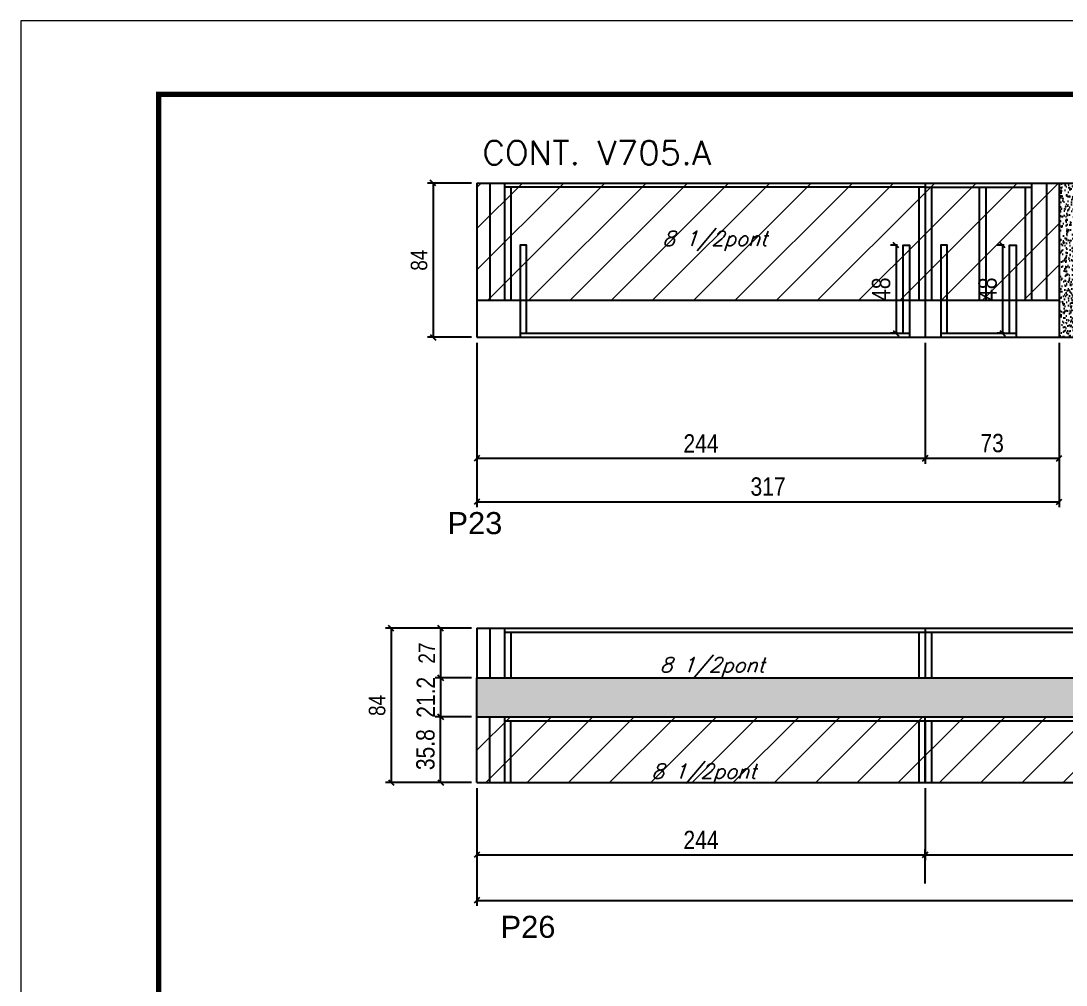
# Model space of a CAD drawing. Extents: x -20960 to -5926, y -2106 to 21915.
# Drawn here: x -10608 to -10040, y 17945 to 18470 of the extents above; entities that cross this region are included whole.
import ezdxf

# ---------------------------------------------------------------- set-up
doc = ezdxf.new("R2010")
doc.units = 0
doc.linetypes.add('DASHED', pattern=[0.75, 0.5, -0.25])
for name, color, linetype in [('5', 5, 'Continuous'), ('COTA', 241, 'Continuous'), ('Painéis', 200, 'Continuous'), ('SARR_2.2x7', 40, 'Continuous'), ('SARR_3.5x7', 81, 'Continuous'), ('texto', 7, 'Continuous')]:
    doc.layers.add(name, color=color, linetype=linetype)
for name, color, linetype, lineweight in [('Folhas', 255, 'Continuous', 9), ('Hachura', 251, 'Continuous', 9), ('SARRAFO DE PRESSAO', 251, 'DASHED', 9), ('Texto Seção', 7, 'Continuous', 15)]:
    doc.layers.add(name, color=color, linetype=linetype, lineweight=lineweight)
doc.styles.add('COTA TECNICA', font='techl___.ttf', dxfattribs={"height": 10})
doc.styles.add('COTA TECNICA-50', font='techl___.ttf', dxfattribs={"height": 9})
doc.styles.add('REGUA-120', font='ROMANS.shx', dxfattribs={"height": 15})
doc.styles.add('Romans', font='romans.shx')
doc.styles.get("Standard").update_dxf_attribs({"font": 'arial.ttf'})
doc.dimstyles.new('COTA PAINEL-50', dxfattribs={"dimtxt": 9, "dimasz": 3, "dimexe": 3, "dimexo": 3, "dimgap": 3, "dimtad": 1, "dimdec": 1, "dimzin": 12, "dimdsep": 46, "dimtxsty": 'COTA TECNICA-50', "dimblk1": 'OBLIQUE', "dimblk2": 'OBLIQUE', "dimsah": 1, "dimcen": 0.9, "dimclrd": 4, "dimclre": 4, "dimclrt": 240, "dimadec": 1, "dimazin": 3, "dimtfac": 1, "dimtdec": 1, "dimtmove": 0, "dimatfit": 3, "dimfxl": 1, "dimtolj": 1, "dimtzin": 12, "dimarcsym": 0})
doc.dimstyles.new('PAINEL', dxfattribs={"dimtxt": 10, "dimasz": 3, "dimexe": 3, "dimexo": 3, "dimgap": 3, "dimtad": 1, "dimdec": 1, "dimzin": 12, "dimdsep": 46, "dimtxsty": 'COTA TECNICA', "dimblk1": 'OBLIQUE', "dimblk2": 'OBLIQUE', "dimsah": 1, "dimcen": 0.9, "dimclrd": 4, "dimclre": 4, "dimclrt": 240, "dimadec": 1, "dimazin": 3, "dimtfac": 1, "dimtdec": 1, "dimtmove": 0, "dimatfit": 3, "dimfxl": 1, "dimtolj": 1, "dimtzin": 12, "dimarcsym": 0})
pattern_1 = [(45, (-150888.79, -14835.43), (-11.2253202, 11.2253202), [])]

# ---------------------------------------------------------------- blocks, each defined once
blk = doc.blocks.new('9999999999')
at = {"layer": 'Folhas'}
blk.add_lwpolyline([(98138.98, 34190.21), (99623.98, 34190.21), (99623.98, 35240.21), (98138.98, 35240.21)], close=True, dxfattribs=at)
at = {"layer": 'Folhas', "color": 30, "const_width": 3}
blk.add_lwpolyline([(98213.98, 34230.21), (99583.98, 34230.21), (99583.98, 35200.21), (98213.98, 35200.21)], close=True, dxfattribs=at)
blk = doc.blocks.new('_Oblique')
at = {"color": 0, "linetype": 'ByBlock', "lineweight": -2}
blk.add_line((-0.5, -0.5), (0.5, 0.5), dxfattribs=at)
blk = doc.blocks.new('*D361')
at = {"layer": 'COTA', "color": 4, "linetype": 'ByBlock', "lineweight": -2, "transparency": 16777216}
for p, q in [((-10360.27, 18294.36), (-10360.27, 18228.53)), ((-10116.27, 18294.36), (-10116.27, 18228.53)), ((-10360.27, 18231.53), (-10116.27, 18231.53))]:
    blk.add_line(p, q, dxfattribs=at)
at = {"layer": 'Defpoints', "color": 0, "linetype": 'ByBlock', "transparency": 16777216}
for p in [(-10360.27, 18297.36), (-10116.27, 18297.36), (-10116.27, 18231.53)]:
    blk.add_point(p, dxfattribs=at)
at = {"layer": 'COTA', "color": 4, "linetype": 'ByBlock', "lineweight": -2, "transparency": 16777216, "xscale": 3, "yscale": 3, "zscale": 3, "rotation": 180}
blk.add_blockref('_Oblique', (-10360.27, 18231.53), dxfattribs=at)
at = {"layer": 'COTA', "color": 4, "linetype": 'ByBlock', "lineweight": -2, "transparency": 16777216, "xscale": 3, "yscale": 3, "zscale": 3}
blk.add_blockref('_Oblique', (-10116.27, 18231.53), dxfattribs=at)
at = {"layer": 'COTA', "color": 240, "linetype": 'ByBlock', "transparency": 16777216, "insert": (-10238.27, 18239.61), "char_height": 10, "attachment_point": 5, "style": 'COTA TECNICA'}
blk.add_mtext('\\A1;244', dxfattribs=at)
blk = doc.blocks.new('*D362')
at = {"layer": 'COTA', "color": 4, "linetype": 'ByBlock', "lineweight": -2, "transparency": 16777216}
for p, q in [((-10116.27, 18294.36), (-10116.27, 18228.53)), ((-10043.27, 18294.36), (-10043.27, 18228.53)), ((-10116.27, 18231.53), (-10043.27, 18231.53))]:
    blk.add_line(p, q, dxfattribs=at)
at = {"layer": 'Defpoints', "color": 0, "linetype": 'ByBlock', "transparency": 16777216}
for p in [(-10116.27, 18297.36), (-10043.27, 18297.36), (-10043.27, 18231.53)]:
    blk.add_point(p, dxfattribs=at)
at = {"layer": 'COTA', "color": 4, "linetype": 'ByBlock', "lineweight": -2, "transparency": 16777216, "xscale": 3, "yscale": 3, "zscale": 3, "rotation": 180}
blk.add_blockref('_Oblique', (-10116.27, 18231.53), dxfattribs=at)
at = {"layer": 'COTA', "color": 4, "linetype": 'ByBlock', "lineweight": -2, "transparency": 16777216, "xscale": 3, "yscale": 3, "zscale": 3}
blk.add_blockref('_Oblique', (-10043.27, 18231.53), dxfattribs=at)
at = {"layer": 'COTA', "color": 240, "linetype": 'ByBlock', "transparency": 16777216, "insert": (-10079.77, 18239.75), "char_height": 10, "attachment_point": 5, "style": 'COTA TECNICA'}
blk.add_mtext('\\A1;73', dxfattribs=at)
blk = doc.blocks.new('*D368')
at = {"layer": 'COTA', "color": 4, "linetype": 'ByBlock', "lineweight": -2, "transparency": 16777216}
for p, q in [((-10043.27, 18294.36), (-10043.27, 18204.83)), ((-10360.27, 18229.36), (-10360.27, 18204.83)), ((-10360.27, 18207.83), (-10043.27, 18207.83))]:
    blk.add_line(p, q, dxfattribs=at)
at = {"layer": 'Defpoints', "color": 0, "linetype": 'ByBlock', "transparency": 16777216}
for p in [(-10043.27, 18297.36), (-10360.27, 18232.36), (-10043.27, 18207.83)]:
    blk.add_point(p, dxfattribs=at)
at = {"layer": 'COTA', "color": 4, "linetype": 'ByBlock', "lineweight": -2, "transparency": 16777216, "xscale": 3, "yscale": 3, "zscale": 3, "rotation": 180}
blk.add_blockref('_Oblique', (-10360.27, 18207.83), dxfattribs=at)
at = {"layer": 'COTA', "color": 4, "linetype": 'ByBlock', "lineweight": -2, "transparency": 16777216, "xscale": 3, "yscale": 3, "zscale": 3}
blk.add_blockref('_Oblique', (-10043.27, 18207.83), dxfattribs=at)
at = {"layer": 'COTA', "color": 240, "linetype": 'ByBlock', "transparency": 16777216, "insert": (-10201.77, 18216.05), "char_height": 10, "attachment_point": 5, "style": 'COTA TECNICA'}
blk.add_mtext('\\A1;317', dxfattribs=at)
blk = doc.blocks.new('*D415')
at = {"layer": 'COTA', "color": 4, "lineweight": -2, "ltscale": 25, "transparency": 16777216}
for p, q in [((-10131.27, 18347.58), (-10135.1, 18347.58)), ((-10132.1, 18347.58), (-10132.1, 18299.58)), ((-10131.27, 18299.58), (-10135.1, 18299.58))]:
    blk.add_line(p, q, dxfattribs=at)
at = {"layer": 'Defpoints', "color": 0, "ltscale": 25, "transparency": 16777216}
for p in [(-10128.27, 18347.58), (-10132.1, 18299.58), (-10128.27, 18299.58)]:
    blk.add_point(p, dxfattribs=at)
at = {"layer": 'COTA', "color": 4, "lineweight": -2, "ltscale": 25, "transparency": 16777216, "xscale": 3, "yscale": 3, "zscale": 3}
for p, rotation in [((-10132.1, 18347.58), 90), ((-10132.1, 18299.58), 270)]:
    blk.add_blockref('_Oblique', p, dxfattribs=dict(at, rotation=rotation))
at = {"layer": 'COTA', "color": 240, "ltscale": 25, "transparency": 16777216, "insert": (-10140.19, 18323.58), "char_height": 10, "attachment_point": 5, "rotation": 90, "style": 'COTA TECNICA'}
blk.add_mtext('\\A1;48', dxfattribs=at)
blk = doc.blocks.new('*D416')
at = {"layer": 'COTA', "color": 4, "lineweight": -2, "ltscale": 25, "transparency": 16777216}
for p, q in [((-10073.27, 18347.58), (-10077.1, 18347.58)), ((-10074.1, 18347.58), (-10074.1, 18299.58)), ((-10073.27, 18299.58), (-10077.1, 18299.58))]:
    blk.add_line(p, q, dxfattribs=at)
at = {"layer": 'Defpoints', "color": 0, "ltscale": 25, "transparency": 16777216}
for p in [(-10070.27, 18347.58), (-10074.1, 18299.58), (-10070.27, 18299.58)]:
    blk.add_point(p, dxfattribs=at)
at = {"layer": 'COTA', "color": 4, "lineweight": -2, "ltscale": 25, "transparency": 16777216, "xscale": 3, "yscale": 3, "zscale": 3}
for p, rotation in [((-10074.1, 18347.58), 90), ((-10074.1, 18299.58), 270)]:
    blk.add_blockref('_Oblique', p, dxfattribs=dict(at, rotation=rotation))
at = {"layer": 'COTA', "color": 240, "ltscale": 25, "transparency": 16777216, "insert": (-10082.19, 18323.58), "char_height": 10, "attachment_point": 5, "rotation": 90, "style": 'COTA TECNICA'}
blk.add_mtext('\\A1;48', dxfattribs=at)
blk = doc.blocks.new('*D421')
at = {"layer": 'COTA', "color": 4, "lineweight": -2, "ltscale": 25, "transparency": 16777216}
for p, q in [((-10360.27, 18051.95), (-10360.27, 18012.62)), ((-10116.27, 18051.95), (-10116.27, 18012.62)), ((-10360.27, 18015.62), (-10116.27, 18015.62))]:
    blk.add_line(p, q, dxfattribs=at)
at = {"layer": 'Defpoints', "color": 0, "ltscale": 25, "transparency": 16777216}
for p in [(-10360.27, 18054.95), (-10116.27, 18054.95), (-10116.27, 18015.62)]:
    blk.add_point(p, dxfattribs=at)
at = {"layer": 'COTA', "color": 4, "lineweight": -2, "ltscale": 25, "transparency": 16777216, "xscale": 3, "yscale": 3, "zscale": 3, "rotation": 180}
blk.add_blockref('_Oblique', (-10360.27, 18015.62), dxfattribs=at)
at = {"layer": 'COTA', "color": 4, "lineweight": -2, "ltscale": 25, "transparency": 16777216, "xscale": 3, "yscale": 3, "zscale": 3}
blk.add_blockref('_Oblique', (-10116.27, 18015.62), dxfattribs=at)
at = {"layer": 'COTA', "color": 240, "ltscale": 25, "transparency": 16777216, "insert": (-10238.27, 18023.69), "char_height": 10, "attachment_point": 5, "style": 'COTA TECNICA'}
blk.add_mtext('\\A1;244', dxfattribs=at)
blk = doc.blocks.new('*D371')
at = {"layer": 'COTA', "color": 4, "lineweight": -2, "ltscale": 25, "transparency": 16777216}
for p, q in [((-9872.27, 18051.95), (-9872.27, 18012.62)), ((-10116.27, 17999.95), (-10116.27, 18018.62)), ((-10116.27, 18015.62), (-9872.27, 18015.62))]:
    blk.add_line(p, q, dxfattribs=at)
at = {"layer": 'Defpoints', "color": 0, "ltscale": 25, "transparency": 16777216}
for p in [(-9872.27, 18054.95), (-9872.27, 18015.62), (-10116.27, 17996.95)]:
    blk.add_point(p, dxfattribs=at)
at = {"layer": 'COTA', "color": 4, "lineweight": -2, "ltscale": 25, "transparency": 16777216, "xscale": 3, "yscale": 3, "zscale": 3, "rotation": 180}
blk.add_blockref('_Oblique', (-10116.27, 18015.62), dxfattribs=at)
at = {"layer": 'COTA', "color": 4, "lineweight": -2, "ltscale": 25, "transparency": 16777216, "xscale": 3, "yscale": 3, "zscale": 3}
blk.add_blockref('_Oblique', (-9872.27, 18015.62), dxfattribs=at)
at = {"layer": 'COTA', "color": 240, "ltscale": 25, "transparency": 16777216, "insert": (-9994.27, 18023.69), "char_height": 10, "attachment_point": 5, "style": 'COTA TECNICA'}
blk.add_mtext('\\A1;244', dxfattribs=at)
blk = doc.blocks.new('*D424')
at = {"layer": 'COTA', "color": 4, "lineweight": -2, "ltscale": 25, "transparency": 16777216}
for p, q in [((-10363.27, 18090.75), (-10382.99, 18090.75)), ((-10379.99, 18054.95), (-10379.99, 18090.75)), ((-10363.27, 18054.95), (-10382.99, 18054.95))]:
    blk.add_line(p, q, dxfattribs=at)
at = {"layer": 'Defpoints', "color": 0, "ltscale": 25, "transparency": 16777216}
for p in [(-10379.99, 18090.75), (-10360.27, 18090.75), (-10360.27, 18054.95)]:
    blk.add_point(p, dxfattribs=at)
at = {"layer": 'COTA', "color": 4, "lineweight": -2, "ltscale": 25, "transparency": 16777216, "xscale": 3, "yscale": 3, "zscale": 3}
for p, rotation in [((-10379.99, 18090.75), 90), ((-10379.99, 18054.95), 270)]:
    blk.add_blockref('_Oblique', p, dxfattribs=dict(at, rotation=rotation))
at = {"layer": 'COTA', "color": 240, "ltscale": 25, "transparency": 16777216, "insert": (-10388.23, 18072.85), "char_height": 10, "attachment_point": 5, "rotation": 90, "style": 'COTA TECNICA'}
blk.add_mtext('\\A1;35.8', dxfattribs=at)
blk = doc.blocks.new('*D373')
at = {"layer": 'COTA', "color": 4, "lineweight": -2, "ltscale": 25, "transparency": 16777216}
for p, q in [((-10363.27, 18111.95), (-10382.99, 18111.95)), ((-10379.99, 18111.95), (-10379.99, 18090.75)), ((-10363.27, 18090.75), (-10382.99, 18090.75))]:
    blk.add_line(p, q, dxfattribs=at)
at = {"layer": 'Defpoints', "color": 0, "ltscale": 25, "transparency": 16777216}
for p in [(-10360.27, 18111.95), (-10379.99, 18090.75), (-10360.27, 18090.75)]:
    blk.add_point(p, dxfattribs=at)
at = {"layer": 'COTA', "color": 4, "lineweight": -2, "ltscale": 25, "transparency": 16777216, "xscale": 3, "yscale": 3, "zscale": 3}
for p, rotation in [((-10379.99, 18111.95), 90), ((-10379.99, 18090.75), 270)]:
    blk.add_blockref('_Oblique', p, dxfattribs=dict(at, rotation=rotation))
at = {"layer": 'COTA', "color": 240, "ltscale": 25, "transparency": 16777216, "insert": (-10388.05, 18101.35), "char_height": 10, "attachment_point": 5, "rotation": 90, "style": 'COTA TECNICA'}
blk.add_mtext('\\A1;21.2', dxfattribs=at)
blk = doc.blocks.new('*D374')
at = {"layer": 'COTA', "color": 4, "lineweight": -2, "ltscale": 25, "transparency": 16777216}
for p, q in [((-10360.27, 18051.95), (-10360.27, 17987.81)), ((-9639.77, 18051.95), (-9639.77, 17987.81)), ((-10360.27, 17990.81), (-9639.77, 17990.81))]:
    blk.add_line(p, q, dxfattribs=at)
at = {"layer": 'Defpoints', "color": 0, "ltscale": 25, "transparency": 16777216}
for p in [(-10360.27, 18054.95), (-9639.77, 18054.95), (-9639.77, 17990.81)]:
    blk.add_point(p, dxfattribs=at)
at = {"layer": 'COTA', "color": 4, "lineweight": -2, "ltscale": 25, "transparency": 16777216, "xscale": 3, "yscale": 3, "zscale": 3, "rotation": 180}
blk.add_blockref('_Oblique', (-10360.27, 17990.81), dxfattribs=at)
at = {"layer": 'COTA', "color": 4, "lineweight": -2, "ltscale": 25, "transparency": 16777216, "xscale": 3, "yscale": 3, "zscale": 3}
blk.add_blockref('_Oblique', (-9639.77, 17990.81), dxfattribs=at)
at = {"layer": 'COTA', "color": 240, "ltscale": 25, "transparency": 16777216, "insert": (-10000.02, 17998.92), "char_height": 10, "attachment_point": 5, "style": 'COTA TECNICA'}
blk.add_mtext('\\A1;720.5', dxfattribs=at)
blk = doc.blocks.new('*D390')
at = {"layer": 'COTA', "color": 4, "lineweight": -2, "transparency": 16777216}
for p, q in [((-10363.27, 18381.38), (-10387.12, 18381.38)), ((-10384.12, 18381.38), (-10384.12, 18297.38)), ((-10363.27, 18297.38), (-10387.12, 18297.38))]:
    blk.add_line(p, q, dxfattribs=at)
at = {"layer": 'Defpoints', "color": 0, "transparency": 16777216}
for p in [(-10360.27, 18381.38), (-10384.12, 18297.38), (-10360.27, 18297.38)]:
    blk.add_point(p, dxfattribs=at)
at = {"layer": 'COTA', "color": 4, "lineweight": -2, "transparency": 16777216, "xscale": 3, "yscale": 3, "zscale": 3}
for p, rotation in [((-10384.12, 18381.38), 90), ((-10384.12, 18297.38), 270)]:
    blk.add_blockref('_Oblique', p, dxfattribs=dict(at, rotation=rotation))
at = {"layer": 'COTA', "color": 240, "transparency": 16777216, "insert": (-10391.71, 18339.38), "char_height": 9, "attachment_point": 5, "rotation": 90, "style": 'COTA TECNICA-50'}
blk.add_mtext('\\A1;84', dxfattribs=at)
blk = doc.blocks.new('*D391')
at = {"layer": 'COTA', "color": 4, "lineweight": -2, "transparency": 16777216}
for p, q in [((-10363.27, 18138.95), (-10409.96, 18138.95)), ((-10406.96, 18138.95), (-10406.96, 18054.95)), ((-10363.27, 18054.95), (-10409.96, 18054.95))]:
    blk.add_line(p, q, dxfattribs=at)
at = {"layer": 'Defpoints', "color": 0, "transparency": 16777216}
for p in [(-10360.27, 18138.95), (-10406.96, 18054.95), (-10360.27, 18054.95)]:
    blk.add_point(p, dxfattribs=at)
at = {"layer": 'COTA', "color": 4, "lineweight": -2, "transparency": 16777216, "xscale": 3, "yscale": 3, "zscale": 3}
for p, rotation in [((-10406.96, 18138.95), 90), ((-10406.96, 18054.95), 270)]:
    blk.add_blockref('_Oblique', p, dxfattribs=dict(at, rotation=rotation))
at = {"layer": 'COTA', "color": 240, "transparency": 16777216, "insert": (-10414.55, 18096.95), "char_height": 9, "attachment_point": 5, "rotation": 90, "style": 'COTA TECNICA-50'}
blk.add_mtext('\\A1;84', dxfattribs=at)
blk = doc.blocks.new('*D443')
at = {"layer": 'COTA', "color": 4, "lineweight": -2, "transparency": 16777216}
for p, q in [((-10363.27, 18138.95), (-10382.99, 18138.95)), ((-10379.99, 18138.95), (-10379.99, 18111.95)), ((-10363.27, 18111.95), (-10382.99, 18111.95))]:
    blk.add_line(p, q, dxfattribs=at)
at = {"layer": 'Defpoints', "color": 0, "transparency": 16777216}
for p in [(-10360.27, 18138.95), (-10379.99, 18111.95), (-10360.27, 18111.95)]:
    blk.add_point(p, dxfattribs=at)
at = {"layer": 'COTA', "color": 4, "lineweight": -2, "transparency": 16777216, "xscale": 3, "yscale": 3, "zscale": 3}
for p, rotation in [((-10379.99, 18138.95), 90), ((-10379.99, 18111.95), 270)]:
    blk.add_blockref('_Oblique', p, dxfattribs=dict(at, rotation=rotation))
at = {"layer": 'COTA', "color": 240, "transparency": 16777216, "insert": (-10387.55, 18125.45), "char_height": 9, "attachment_point": 5, "rotation": 90, "style": 'COTA TECNICA-50'}
blk.add_mtext('\\A1;27', dxfattribs=at)

msp = doc.modelspace()

# ---------------------------------------------------------------- hatches: boundary and pattern name
at = {"layer": 'COTA', "linetype": 'ByBlock'}
h = msp.add_hatch(dxfattribs=at)
h.set_pattern_fill('AR-CONC', color=256, scale=0.03)
h.set_pattern_definition([(50, (-150888.7897, -14835.43), (5.46554007, -0.47817257), [0.5715, -6.2865]), (355, (-150888.7897, -14835.43), (-1.05730264, 5.73170536), [0.4572, -5.02921753]), (100.4514447, (-150888.334, -14835.47), (4.40823741, 5.25353256), [0.48570026, -5.34270734]), (46.1842, (-150888.79, -14833.906), (8.13237123, -1.26126984), [0.85725, -9.42975]), (96.6355576, (-150888.112, -14834.011), (7.122124, 7.42278374), [0.7285507, -8.01406824]), (351.184151, (-150888.79, -14833.906), (7.122124, 7.42278374), [0.685799, -7.54379196]), (21, (-150888.0277, -14834.287), (4.54843174, -3.06795595), [0.5715, -6.2865]), (326, (-150888.0277, -14834.287), (1.85406085, 5.52563898), [0.4572, -5.0292]), (71.451445, (-150887.6487, -14834.5427), (6.40249258, 2.45768307), [0.48570026, -5.34269813]), (37.5, (-150888.7897, -14835.43), (0.092658098, 2.536651166), [0, -4.96824, 0, -5.1054, 0, -5.04825]), (7.5, (-150888.7897, -14835.43), (2.004589875, 3.005417245), [0, -2.91084, 0, -4.85394, 0, -1.92405]), (327.5, (-150890.489, -14835.43), (4.067717855, -0.17186232), [0, -1.905, 0, -5.9436, 0, -7.8867]), (317.5, (-150891.251, -14835.43), (4.44387544, 0.76279473), [0, -2.4765, 0, -3.94716, 0, -5.6007])])
h.paths.add_polyline_path([(-10043.27, 18297.38), (-10013.27, 18297.38), (-10013.27, 18381.38), (-10043.27, 18381.38)])
h = msp.add_hatch(dxfattribs=at)
h.set_pattern_fill('AR-CONC', color=256, scale=0.03)
h.set_pattern_definition([(50, (-150792.134, -5927.407), (5.46554007, -0.47817257), [0.5715, -6.2865]), (355, (-150792.134, -5927.407), (-1.05730264, 5.73170536), [0.4572, -5.02921753]), (100.4514447, (-150791.6783, -5927.447), (4.40823741, 5.25353256), [0.48570026, -5.34270734]), (46.1842, (-150792.134, -5925.883), (8.13237123, -1.26126984), [0.85725, -9.42975]), (96.6355576, (-150791.456, -5925.988), (7.122124, 7.42278374), [0.7285507, -8.01406824]), (351.184151, (-150792.134, -5925.883), (7.122124, 7.42278374), [0.685799, -7.54379196]), (21, (-150791.372, -5926.264), (4.54843174, -3.06795595), [0.5715, -6.2865]), (326, (-150791.372, -5926.264), (1.85406085, 5.52563898), [0.4572, -5.0292]), (71.451445, (-150790.993, -5926.52), (6.40249258, 2.45768307), [0.48570026, -5.34269813]), (37.5, (-150792.1338, -5927.4071), (0.092658098, 2.536651166), [0, -4.96824, 0, -5.1054, 0, -5.04825]), (7.5, (-150792.1338, -5927.407), (2.004589875, 3.005417245), [0, -2.91084, 0, -4.85394, 0, -1.92405]), (327.5, (-150793.833, -5927.407), (4.067717855, -0.17186232), [0, -1.905, 0, -5.9436, 0, -7.8867]), (317.5, (-150794.595, -5927.407), (4.44387544, 0.76279473), [0, -2.4765, 0, -3.94716, 0, -5.6007])])
h.paths.add_polyline_path([(-9639.77, 18111.95), (-10360.27, 18111.95), (-10360.27, 18090.75), (-9774.27, 18090.75), (-9774.27, 18069.95), (-9639.77, 18069.95), (-9639.77, 18069.95), (-9639.77, 18069.95)])
at = {"layer": 'Hachura', "ltscale": 25}
h = msp.add_hatch(dxfattribs=at)
h.set_pattern_fill('ANSI31', color=256, scale=5)
h.set_pattern_definition(pattern_1)
h.paths.add_polyline_path([(-10116.27, 18317.38), (-10116.27, 18381.38), (-10360.27, 18381.38), (-10360.27, 18317.38)])
h = msp.add_hatch(dxfattribs=at)
h.set_pattern_fill('ANSI31', color=256, scale=5)
h.set_pattern_definition(pattern_1)
h.paths.add_polyline_path([(-10116.27, 18381.38), (-10116.27, 18317.38), (-10043.27, 18317.38), (-10043.27, 18381.38)])
h = msp.add_hatch(dxfattribs=at)
h.set_pattern_fill('ANSI31', color=256, scale=5)
h.set_pattern_definition([(45, (-151132.79, -15138.997), (-11.2253202, 11.2253202), [])])
h.paths.add_polyline_path([(-9639.77, 18069.95), (-9773.77, 18069.95), (-9773.77, 18090.75), (-10360.27, 18090.75), (-10360.27, 18054.95), (-9639.77, 18054.95)])

# ---------------------------------------------------------------- linework, layer by layer
at = {"layer": 'COTA', "linetype": 'ByBlock'}
for p, q in [((-10043.27, 18381.38), (-10013.27, 18381.38)), ((-10043.27, 18297.38), (-10013.27, 18297.38)), ((-10360.27, 18111.95), (-9773.77, 18111.95)), ((-10360.27, 18090.75), (-10360.27, 18111.95))]:
    msp.add_line(p, q, dxfattribs=at)
at = {"layer": 'Painéis'}
for p, q in [((-10360.27, 18381.38), (-10116.27, 18381.38)), ((-10360.27, 18381.38), (-10360.27, 18297.38)), ((-10116.27, 18381.38), (-10043.27, 18381.38)), ((-10116.27, 18381.38), (-10116.27, 18317.38)), ((-10116.27, 18381.38), (-10116.27, 18297.38)), ((-10043.27, 18381.38), (-10043.27, 18297.38)), ((-10043.27, 18317.38), (-10360.27, 18317.38)), ((-10360.27, 18297.38), (-10043.27, 18297.38)), ((-10360.27, 18138.95), (-10360.27, 18111.95)), ((-10360.27, 18090.75), (-9773.77, 18090.75)), ((-10360.27, 18054.95), (-9773.77, 18054.95))]:
    msp.add_line(p, q, dxfattribs=at)
at = {"layer": 'Painéis', "linetype": 'ByBlock'}
for p, q in [((-10360.27, 18138.95), (-9639.77, 18138.95)), ((-10116.27, 18138.95), (-10116.27, 18111.95)), ((-10360.27, 18111.95), (-9639.77, 18111.95))]:
    msp.add_line(p, q, dxfattribs=at)
at = {"layer": 'Painéis', "ltscale": 25}
for p, q in [((-10360.27, 18054.95), (-10360.27, 18090.75)), ((-10116.27, 18054.95), (-10116.27, 18090.75))]:
    msp.add_line(p, q, dxfattribs=at)
msp.add_lwpolyline([(-10360.27, 18054.95), (-10116.27, 18054.95)], dxfattribs=at)
at = {"layer": 'SARR_2.2x7', "linetype": 'Continuous', "ltscale": 50}
for p, q in [((-10353.27, 18381.38), (-10353.27, 18317.38)), ((-10116.27, 18379.18), (-10345.27, 18379.18)), ((-10116.27, 18379.18), (-10058.27, 18379.18)), ((-10050.27, 18381.38), (-10050.27, 18317.38)), ((-10336.77, 18299.58), (-10124.77, 18299.58)), ((-10107.77, 18299.58), (-10066.77, 18299.58)), ((-10353.27, 18138.95), (-10353.27, 18111.95)), ((-10345.27, 18136.75), (-10116.27, 18136.75)), ((-10116.27, 18136.75), (-9872.27, 18136.75))]:
    msp.add_line(p, q, dxfattribs=at)
at = {"layer": 'SARR_2.2x7', "linetype": 'Continuous'}
for p, q in [((-10353.27, 18054.95), (-10353.27, 18090.75)), ((-10345.27, 18088.55), (-10116.27, 18088.55)), ((-10116.27, 18088.55), (-9872.27, 18088.55))]:
    msp.add_line(p, q, dxfattribs=at)
at = {"layer": 'SARR_3.5x7'}
for p, q in [((-10345.27, 18381.38), (-10345.27, 18317.38)), ((-10341.77, 18379.18), (-10341.77, 18317.38)), ((-10119.77, 18379.18), (-10119.77, 18317.38)), ((-10112.77, 18379.18), (-10112.77, 18317.38)), ((-10086.77, 18379.18), (-10086.77, 18317.38)), ((-10083.27, 18379.18), (-10083.27, 18317.38)), ((-10061.77, 18379.18), (-10061.77, 18317.38)), ((-10058.27, 18381.38), (-10058.27, 18317.38)), ((-10345.27, 18138.95), (-10345.27, 18111.95)), ((-10341.77, 18136.75), (-10341.77, 18111.95)), ((-10119.77, 18136.75), (-10119.77, 18111.95)), ((-10112.77, 18136.75), (-10112.77, 18111.95)), ((-10341.77, 18054.95), (-10341.77, 18088.55)), ((-10119.77, 18088.55), (-10119.77, 18054.95)), ((-10116.27, 18088.55), (-10116.27, 18054.95)), ((-10112.77, 18088.55), (-10112.77, 18054.95))]:
    msp.add_line(p, q, dxfattribs=at)
for points in [[(-10333.27, 18299.58), (-10333.27, 18347.58), (-10336.77, 18347.58), (-10336.77, 18297.38)], [(-10128.27, 18299.58), (-10128.27, 18347.58), (-10124.77, 18347.58), (-10124.77, 18297.38)], [(-10104.27, 18299.58), (-10104.27, 18347.58), (-10107.77, 18347.58), (-10107.77, 18297.38)], [(-10070.27, 18299.58), (-10070.27, 18347.58), (-10066.77, 18347.58), (-10066.77, 18297.38)], [(-10345.27, 18090.75), (-10345.27, 18054.95)]]:
    msp.add_lwpolyline(points, dxfattribs=at)

# ---------------------------------------------------------------- block references
at = {"layer": 'SARRAFO DE PRESSAO', "color": 6, "linetype": 'ByBlock'}
msp.add_blockref('9999999999', (-108747.48, -16770.54), dxfattribs=at)

# ---------------------------------------------------------------- texts
at = {"layer": '5', "linetype": 'Continuous'}
for s, p in [('P23', (-10376.27, 18190.22)), ('P26', (-10347.35, 17970.4))]:
    msp.add_text(s, height=12, rotation=0, dxfattribs=at).set_placement(p)
at = {"layer": 'texto', "color": 2, "char_height": 8, "attachment_point": 5, "style": 'Romans'}
for insert in [(-10230.77, 18349.88), (-10232.16, 18117.72), (-10236.7, 18059.77)]:
    msp.add_mtext('{\\Q19;\\C256;8 1/2pont}', dxfattribs=dict(at, insert=insert))
at = {"layer": 'Texto Seção', "style": 'REGUA-120', "width": 1.05}
msp.add_text('CONT. V705.A', height=13, dxfattribs=at).set_placement((-10357.26, 18391.35))

# ---------------------------------------------------------------- dimensions: what is measured, and where the dimension line sits
at = {"layer": 'COTA'}
for base, p1, p2, picture, middle in [((-10384.12, 18297.38), (-10360.27, 18381.38), (-10360.27, 18297.38), '*D390', (-10391.71, 18339.38)), ((-10406.96, 18054.95), (-10360.27, 18138.95), (-10360.27, 18054.95), '*D391', (-10414.55, 18096.95)), ((-10379.99, 18111.95), (-10360.27, 18138.95), (-10360.27, 18111.95), '*D443', (-10387.55, 18125.45))]:
    dim = msp.add_linear_dim(base=base, p1=p1, p2=p2, angle=90, dimstyle='COTA PAINEL-50', dxfattribs=at)
    dim.commit()
    dim.dimension.update_dxf_attribs({"geometry": picture, "text_midpoint": middle})
at = {"layer": 'COTA', "ltscale": 25}
for base, p1, p2, picture, middle in [((-10132.1, 18299.58), (-10128.27, 18347.58), (-10128.27, 18299.58), '*D415', (-10140.19, 18323.58)), ((-10074.1, 18299.58), (-10070.27, 18347.58), (-10070.27, 18299.58), '*D416', (-10082.19, 18323.58)), ((-10379.99, 18090.75), (-10360.27, 18054.95), (-10360.27, 18090.75), '*D424', (-10388.23, 18072.85))]:
    dim = msp.add_linear_dim(base=base, p1=p1, p2=p2, angle=90, dimstyle='PAINEL', dxfattribs=at)
    dim.commit()
    dim.dimension.update_dxf_attribs({"geometry": picture, "text_midpoint": middle})
at = {"layer": 'COTA', "linetype": 'ByBlock'}
for base, p1, p2, picture, middle in [((-10116.27, 18231.53), (-10360.27, 18297.36), (-10116.27, 18297.36), '*D361', (-10238.27, 18239.61)), ((-10043.27, 18207.83), (-10360.27, 18232.36), (-10043.27, 18297.36), '*D368', (-10201.77, 18216.05)), ((-10043.27, 18231.53), (-10116.27, 18297.36), (-10043.27, 18297.36), '*D362', (-10079.77, 18239.75))]:
    dim = msp.add_linear_dim(base=base, p1=p1, p2=p2, dimstyle='PAINEL', dxfattribs=at)
    dim.commit()
    dim.dimension.update_dxf_attribs({"geometry": picture, "text_midpoint": middle})
at = {"layer": 'COTA', "ltscale": 25}
dim = msp.add_linear_dim(base=(-10379.99, 18090.75), p1=(-10360.27, 18111.95), p2=(-10360.27, 18090.75), angle=90, dimstyle='PAINEL', dxfattribs=at)
dim.commit()
dim.dimension.update_dxf_attribs({"geometry": '*D373', "text_midpoint": (-10379.99, 18101.35), "dimtype": 160})
for base, p2, picture, middle in [((-10116.27, 18015.62), (-10116.27, 18054.95), '*D421', (-10238.27, 18023.69)), ((-9639.77, 17990.81), (-9639.77, 18054.95), '*D374', (-10000.02, 17998.92))]:
    dim = msp.add_linear_dim(base=base, p1=(-10360.27, 18054.95), p2=p2, dimstyle='PAINEL', dxfattribs=at)
    dim.commit()
    dim.dimension.update_dxf_attribs({"geometry": picture, "text_midpoint": middle})
dim = msp.add_linear_dim(base=(-9872.27, 18015.62), p1=(-10116.27, 17996.95), p2=(-9872.27, 18054.95), dimstyle='PAINEL', override={"dimtmove": 1}, dxfattribs=at)
dim.commit()
dim.dimension.update_dxf_attribs({"geometry": '*D371', "text_midpoint": (-9994.27, 18023.69)})

doc.saveas('drawing.dxf')
